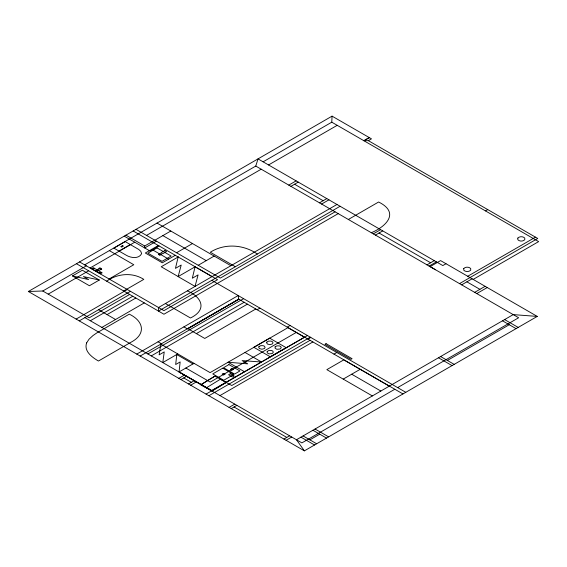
<?xml version="1.0" encoding="UTF-8"?>
<svg xmlns="http://www.w3.org/2000/svg" width="567" height="567" viewBox="0 0 567 567"><rect width="100%" height="100%" fill="white"/><g stroke="black" fill="none" stroke-linecap="round" stroke-linejoin="round"><path stroke-width="0.85" d="M263.116 161.822L331.78 122.181L332.056 116.143L371.477 138.851L368.344 140.659L363.816 140.659L369.209 137.547M176.805 354.481L175.678 364.517L180.157 361.93L179.059 371.952L211.916 390.762M160.851 344.134L159.143 354.85L164.232 351.909L162.807 362.561L177.783 353.914M195.034 286.392L198.089 274.896L192.319 278.227L195.062 266.816L212.03 276.611M84.646 264.867L255.767 166.067L258.028 158.888L442.82 265.576L446.009 263.733M201.016 384.646L214.907 376.141L226.346 382.378L212.136 391.067L200.697 384.83L214.907 376.141M206.445 387.778L220.336 379.273L231.775 385.51L310.064 340.313M364.049 140.772L369.422 137.668M430.034 266.681L440.58 260.6L537.254 316.414L304.387 450.857L28.35 291.488L332.056 116.143M28.35 291.488L42.773 290.999L86.34 265.845M72.448 275.945L82.35 270.232L99.31 280.027L89.416 285.74L72.448 275.945L88.622 279.574L83.448 276.583L99.31 280.027M118.992 251.068L126.299 255.256C130.807 257.985 138.915 259.197 141.644 253.633L140.722 251.224L138.695 249.437L125.215 241.606L113.903 248.133L118.992 251.068L130.297 244.54M90.075 268L134.748 242.208M146.513 235.411L261.196 169.2M268.545 164.962L337.209 125.314M48.202 294.131L88.658 270.771M92.442 269.205L94.193 268.226M95.61 271.033C97.481 270.537 100.033 265.916 101.72 269.155L96.369 271.473M125.924 235.156L144.705 245.993L154.77 240.181M154.919 240.195L170.802 231.024L214.163 256.078M99.537 273.301L101.266 272.309M156.471 241.159L144.705 247.949L144.705 245.993M158.335 245.504L145.329 253.01L162.297 262.805L175.295 255.299M159.072 245.929L150.135 251.089L124.23 236.134M109.098 278.985L133.791 264.732L109.332 250.607M106.66 281.168C117.447 273.492 132.437 272.103 143.798 279.375L123.67 290.991M288.773 185.125L296.123 180.88M290.892 186.352L298.242 182.106M176.628 252.705L192.475 243.555M76.141 319.079L127.348 289.517M79.252 320.879L130.46 291.318M129.666 294.45L89.203 317.811L42.773 290.999M90.337 320.745L132.777 296.243M107.071 314.607L135.789 298.029M195.147 266.766L178.102 276.611L195.062 286.406M198.259 265.257L214.191 256.057L230.911 265.71M101.876 327.407L144.273 302.927M319.462 202.844L326.812 198.599M321.581 204.07L328.938 199.825M336.982 204.467L158.512 307.512L158.512 311.099L340.094 206.268M335.062 211.852L220.379 278.057L135.995 229.337M338.166 213.646L163.941 314.238L76.446 263.719M348.308 219.5L378.607 202.008C399.707 212.377 386.9 226.24 371.257 232.746M136.775 354.084L238.175 295.542L238.735 299.135L402.96 393.945M140.169 356.048L238.735 299.135M238.835 299.192L187.79 328.654L204.758 338.449L255.795 308.987M187.89 328.711L238.927 299.248M147.859 353.957L243.604 298.674M151.247 355.913L244.164 302.268M196.373 333.609L247.41 304.146M373.263 233.909L380.613 229.663M375.382 235.128L382.732 230.882M257.113 309.745L259.941 308.108M193.999 363.334L179.059 371.952L211.697 390.493L304.5 337.252L287.951 327.669L210.088 372.625L160.822 344.119M178.796 378.345L184.452 375.085M180.916 379.571L186.571 376.304M485.458 210.889L487.719 209.584M188.542 383.972L194.197 380.705M287.242 327.138L290.07 325.508M190.661 385.199L196.317 381.931M296.208 332.468L210.237 382.101L185.856 368.026M426.937 264.895L434.287 260.65M206.062 394.086L307.463 335.544M429.056 266.121L436.406 261.876M208.89 395.723L310.291 337.181M307.952 339.094L310.78 337.464M435.548 269.772L255.767 166.067M219.975 395.589L312.892 341.944M229.096 407.389L234.752 404.122M231.216 408.609L236.871 405.348M467.732 276.271L535.482 237.155M333.977 354.12L336.805 352.483M459.539 283.62L537.743 238.466L368.344 140.659M461.658 284.847L472.12 278.808M473.161 279.411L538.65 241.599L331.78 122.181M474.657 292.352L485.125 286.314M476.783 293.578L487.244 287.54M343.212 379.11L360.173 369.315M283.947 439.056L289.602 435.789M286.066 440.283L291.721 437.015M394.816 389.246L301.899 442.891L84.908 317.612M397.644 387.608L518.642 317.747L430.119 266.639M309.873 439.85L319.717 434.166M447.384 360.456L509.279 324.721M537.254 316.414L513.213 314.614L296.47 439.751L304.387 450.857M228.09 362.242L247.729 363.844L242.095 360.598L261.593 362.022L245.029 352.461M466.889 281.827L479.895 289.333M294.564 184.225L323.14 200.725M379.061 233.009L430.615 262.769M504.616 319.582L518.188 327.414M502.497 320.809L516.069 328.64M440.602 356.537L454.174 364.375M438.482 357.763L452.055 365.602M257.347 254.037C243.59 244.455 224.638 243.123 210.3 252.244L235.376 266.724M157.016 223.065L170.802 231.024M162.864 235.61L206.239 260.65M133.167 230.975L217.551 279.694L163.941 310.645L79.55 261.926M211.817 280.325L405.788 392.314M389.323 386.141L343.808 359.861L326.84 369.656L372.363 395.936M151.694 249.338L168.654 259.133M351.696 374.213L380.84 391.039M187.351 290.857C202.072 297.186 207.416 309.844 190.462 317.988L165.408 303.529M97.871 269.729L98.637 270.168M97.333 270.041L93.236 267.674L91.507 268.666L100.444 273.826L102.166 272.833L98.098 270.48M183.906 326.875L187.301 328.832M228.062 362.256L244.632 371.817M315.054 429.028L328.626 436.859M312.934 430.247L326.507 438.085M158.058 341.795L161.453 343.758M176.727 354.524L192.986 363.915M98.587 309.71L115.555 319.505M303.083 435.931L316.655 443.77M300.964 437.157L314.536 444.996M183.743 377.934L191.37 382.342M234.043 406.978L286.774 437.419M86.652 342.858C83.583 351.179 92.187 357.387 98.452 361.023L130.75 342.376C146.265 334.41 144.039 321.191 129.276 314.161L96.978 332.808L92.945 335.593L89.012 339.222L86.652 342.858M178.18 256.971L175.437 268.382L181.206 265.051L178.151 276.547L161.219 266.766L178.18 256.971M463.749 268.545L463.749 270.175C465.464 272.011 468.987 272.011 470.702 270.175L470.702 268.545C468.987 266.71 465.464 266.71 463.749 268.545M517.82 238.083L517.82 239.713C519.535 241.549 523.058 241.549 524.773 239.713L524.773 238.083C523.058 236.248 519.535 236.248 517.82 238.083M258.949 346.692L258.715 347.387L259.431 348.563L261.911 349.237L264.399 348.563L265.108 347.387L264.392 346.21L263.116 345.672L260.707 345.672L258.949 346.692M266.866 342.121L266.632 342.815L267.348 343.992L269.828 344.665L272.316 343.992L273.032 342.815L272.309 341.639L271.033 341.1L268.623 341.107L266.866 342.121M267.199 351.455L267.199 352.844L268.956 353.865L272.21 353.581L273.365 352.15L272.649 350.973L271.366 350.441L268.956 350.441L267.199 351.455M275.115 346.884L275.115 348.273L276.88 349.293L280.126 349.01L281.282 347.578L280.566 346.402L279.283 345.87L276.88 345.87L275.115 346.884M160.638 254.427L159.837 254.888L159.036 254.427L159.837 253.966L160.638 254.427M224.319 374.22L223.518 374.681L222.718 374.22L223.518 373.759L224.319 374.22M232.668 369.401L231.868 369.861L231.074 369.401L231.868 368.94L232.668 369.401M161.241 254.427L159.837 255.235L158.434 254.427L159.837 253.619L161.241 254.427M224.922 374.22L223.518 375.028L222.115 374.22L223.518 373.412L224.922 374.22M233.271 369.401L231.868 370.208L230.471 369.401L231.868 368.593L233.271 369.401M101.33 269.488C96.879 267.815 100.153 267.539 101.28 269.141L101.33 269.488M122.571 245.575L120.771 246.61L121.629 247.106L123.429 246.064L122.571 245.575M93.909 268.878L93.342 268.715L93.909 268.878M100.132 272.472C99.253 272.67 101.025 273.032 100.132 272.472M157.002 247.899L147.895 253.165L162.027 261.323L171.142 256.064L157.002 247.899M164.884 250.536L160.929 252.818L162.623 253.803L166.578 251.514L164.884 250.536M269.665 338.145L253.825 347.288L270.353 356.834L286.186 347.691L269.665 338.145M222.711 368.153L212.738 373.908L223.752 380.266L233.717 374.511L222.711 368.153M228.926 364.588L223.54 367.699L234.561 374.064L239.947 370.953L228.926 364.588M230.28 373.766L228.579 374.744L232.541 377.034L234.235 376.056L230.28 373.766M326.053 343.666L324.919 344.325L350.945 359.343L352.072 358.691L326.053 343.666"/></g></svg>
